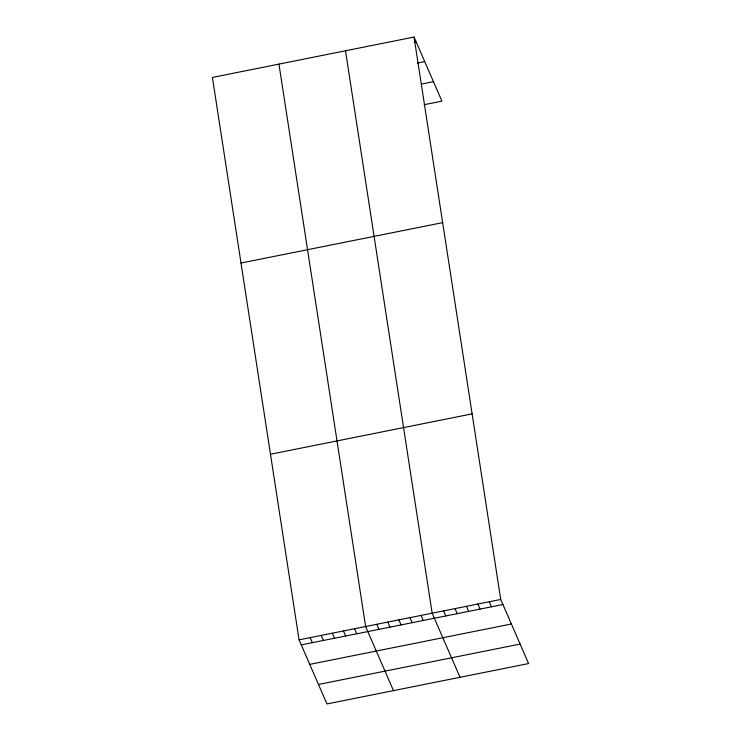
<?xml version="1.0" encoding="UTF-8"?>
<svg xmlns="http://www.w3.org/2000/svg" width="741" height="741" viewBox="0 0 741 741"><rect width="100%" height="100%" fill="white"/><g stroke="black" fill="none" stroke-linecap="round" stroke-linejoin="round"><path stroke-width="1.11" d="M414.043 37.05L212.408 77.434L299.077 639.844L326.957 703.95L528.592 663.566L500.721 599.46L414.043 37.05L441.923 101.156L424.26 104.685M414.163 42.515L416.238 42.098M417.442 63.041L424.713 61.586M422.018 83.955L433.448 81.667M241.01 263.027L442.646 222.643M270.484 454.252L472.119 413.867M299.077 639.844L500.721 599.46M301.281 644.902L502.917 604.508M309.747 664.381L511.392 623.996M318.482 684.462L520.117 644.077M489.292 601.748L491.487 606.796M477.862 604.035L480.066 609.093M466.441 606.323L468.636 611.381M455.011 608.62L457.206 613.668M443.59 610.908L445.786 615.956M460.031 677.293L432.16 613.196L345.491 50.777M421.073 615.41L423.268 620.467M409.986 617.633L412.181 622.681M398.89 619.856L401.085 624.904M387.802 622.079L389.998 627.127M376.715 624.302L378.91 629.35M393.49 690.621L365.619 626.525L278.949 64.106M354.531 628.738L356.727 633.787M343.444 630.962L345.639 636.01M332.348 633.185L334.543 638.233M321.261 635.408L323.456 640.456M310.173 637.63L312.369 642.679"/></g></svg>
